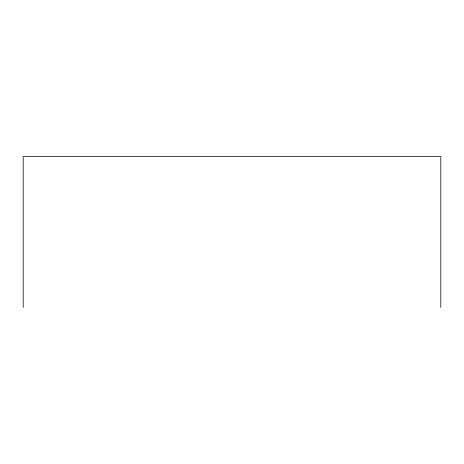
<?xml version="1.0" encoding="UTF-8"?>
<svg xmlns="http://www.w3.org/2000/svg" width="464" height="464" viewBox="0 0 464 464"><rect width="100%" height="100%" fill="white"/><g stroke="black" fill="none" stroke-linecap="round" stroke-linejoin="round"><path stroke-width="0.7" d="M440.8 307.47L440.8 156.53L23.2 156.53L23.2 307.47"/></g></svg>
